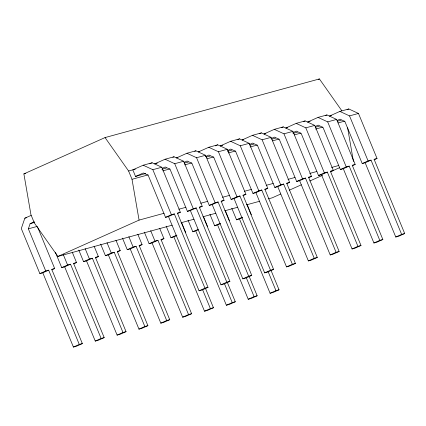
<?xml version="1.0" encoding="UTF-8"?>
<svg xmlns="http://www.w3.org/2000/svg" width="426" height="426" viewBox="0 0 426 426"><rect width="100%" height="100%" fill="white"/><g stroke="black" fill="none" stroke-linecap="round" stroke-linejoin="round"><path stroke-width="0.64" d="M31.167 215.359L24.836 218.192L21.3 228.57L39.863 273.609L42.802 272.805L48.676 270.175L79.284 344.432L82.346 343.59L51.738 269.339L54.682 268.534L37.563 227.005M48.676 270.175L45.736 270.979L28.366 228.837L30.134 223.65L34.33 221.77M172.152 225.189L57.909 256.436L34.357 223L30.944 214.72L23.888 173.899L105.052 137.571L319.415 78.943L341.828 110.76M318.211 79.481L319.415 78.943M105.052 137.571L128.604 171.007L132.827 169.852L143.184 165.213L152.13 162.769L161.789 167.242L180.352 212.276L177.418 213.591M149.83 163.797L152.13 162.769M199.299 207.606L202.233 206.29L183.67 161.257L174.01 156.784L165.064 159.233L154.707 163.866L157.263 163.169M172.86 157.3L174.01 156.784M221.147 201.631L224.081 200.316L205.518 155.282L195.864 150.809L186.913 153.254L176.556 157.892L177.834 157.54M132.827 169.852L135.548 176.46L143.333 172.977L148.163 175.214L165.533 217.351L168.478 216.546L174.351 213.921L204.954 288.173L208.016 287.337L177.413 213.08L180.352 212.276M194.709 151.326L195.864 150.809M145.692 173.478L135.548 176.46M242.996 195.656L245.935 194.341L227.372 149.302L217.713 144.829L208.767 147.279L198.404 151.917L199.682 151.565M162.221 168.334L165.213 166.992L170.043 169.228L187.413 211.371L190.358 210.561L196.226 207.936L226.834 282.193L229.896 281.352L199.293 207.1L202.233 206.29M215.412 145.862L217.713 144.829M264.85 189.676L267.784 188.367L249.221 143.328L239.561 138.855L230.615 141.304L220.258 145.937L222.814 145.239M184.069 162.354L187.067 161.017L191.897 163.254L209.262 205.391L212.207 204.586L218.08 201.961L248.683 276.213L251.745 275.377L221.142 201.12L224.081 200.316M237.836 139.627L239.561 138.855M286.698 183.702L289.632 182.387L271.074 137.353L261.415 132.88L252.469 135.324L242.106 139.962L243.384 139.616M205.321 156.646L208.916 155.037L213.745 157.274L231.116 199.416L234.055 198.612L239.929 195.981L270.537 270.238L273.598 269.402L242.99 195.145L245.935 194.341M259.684 133.652L261.415 132.88M308.546 177.727L311.486 176.412L292.923 131.373L283.263 126.905L274.317 129.35L263.955 133.988L265.872 133.46M227.772 150.405L230.764 149.063L235.594 151.299L252.964 193.441L255.909 192.637L261.777 190.007L292.385 264.264L295.447 263.422L264.844 189.171L267.784 188.367M281.538 127.678L283.263 126.905M330.4 171.747L333.334 170.437L314.771 125.398L305.112 120.925L296.166 123.375L285.809 128.013L287.726 127.486M249.62 144.43L252.618 143.088L257.448 145.325L274.818 187.461L277.757 186.657L283.631 184.032L314.234 258.284L317.301 257.448L286.693 183.191L289.632 182.387M303.387 121.698L305.112 120.925M352.249 165.773L355.188 164.457L336.625 119.424L326.966 114.951L318.02 117.4L307.657 122.033L310.213 121.335M270.872 138.722L274.466 137.113L279.296 139.345L296.666 181.487L299.606 180.683L305.479 178.052L336.087 252.309L339.149 251.473L308.541 177.216L311.486 176.412M325.235 115.723L326.966 114.951M374.097 159.798L377.037 158.483L358.474 113.449L348.814 108.976L339.868 111.42L329.506 116.058L331.428 115.537M292.726 132.742L296.32 131.133L301.145 133.37L318.515 175.512L321.46 174.708L327.333 172.077L357.936 246.334L360.998 245.493L330.395 171.241L333.334 170.437M347.089 109.748L348.814 108.976M315.171 126.501L318.169 125.159L322.999 127.395L340.369 169.532L343.308 168.728L349.182 166.103L379.79 240.355L382.852 239.518L352.243 165.261L355.188 164.457M337.025 120.521L340.017 119.184L344.847 121.421L362.217 163.557L365.157 162.753L371.03 160.123L401.638 234.38L404.7 233.544L374.092 159.287L377.037 158.483M57.909 256.436L139.068 220.109L164.101 213.261M39.863 273.609L45.736 270.979M165.533 217.351L171.406 214.725L174.351 213.921M51.743 269.844L54.682 268.534M55.444 252.416L61.711 267.629L67.585 265.004L70.53 264.2L101.132 338.452L104.194 337.616L73.591 263.359L76.531 262.554L72.255 252.171M187.413 211.371L193.287 208.74L196.226 207.936M61.711 267.629L64.656 266.825L70.53 264.2M73.597 263.87L76.531 262.554M78.799 250.094L83.565 261.655L89.433 259.024L92.378 258.22L122.986 332.477L126.048 331.641L95.44 257.384L98.385 256.58L94.103 246.196M209.262 205.391L215.135 202.765L218.08 201.961M83.565 261.655L86.505 260.85L92.378 258.22M95.445 257.895L98.385 256.58M100.648 244.114L105.414 255.68L111.287 253.049L114.227 252.245L144.835 326.502L147.897 325.661L117.288 251.409L120.233 250.605L115.952 240.221M231.116 199.416L236.989 196.785L239.929 195.981M105.414 255.68L108.353 254.876L114.227 252.245M117.299 251.915L120.233 250.605M122.496 238.139L127.262 249.7L133.136 247.075L136.08 246.271L166.683 320.522L169.745 319.686L139.142 245.429L142.082 244.625L137.806 234.247M252.964 193.441L258.838 190.811L261.777 190.007M127.262 249.7L130.207 248.896L136.08 246.271M139.148 245.94L142.082 244.625M144.35 232.165L149.116 243.725L154.989 241.1L157.929 240.291L188.537 314.548L191.599 313.712L160.991 239.455L163.935 238.651L159.654 228.267M274.818 187.461L280.686 184.836L283.631 184.032M149.116 243.725L152.055 242.921L157.929 240.291M160.996 239.966L163.935 238.651M166.199 226.185L170.964 237.751L176.838 235.12M296.666 181.487L302.54 178.856L305.479 178.052M170.964 237.751L176.843 235.631M188.047 220.21L192.813 231.776L198.101 229.406M318.515 175.512L324.388 172.881L327.333 172.077M192.813 231.776L198.106 229.918M280.75 194.011L272.273 197.802L268.423 198.857M289.233 190.214L301.347 184.793M309.824 180.997L322.546 175.304M330.416 171.779L339.501 167.711M209.901 214.235L214.667 225.796L219.949 223.432M340.369 169.532L346.237 166.907L349.182 166.103M214.667 225.796L220.546 223.677M231.781 208.25L236.547 219.816L242.415 217.185M362.217 163.557L368.091 160.932L371.03 160.123M236.547 219.816L242.426 217.697M42.802 272.805L73.41 347.057L79.284 344.432M168.478 216.546L199.08 290.804L204.954 288.173M82.346 343.59L76.472 346.221L73.41 347.057M208.016 287.337L202.142 289.968L199.08 290.804M64.656 266.825L95.259 341.082L101.132 338.452M190.358 210.561L220.961 284.818L226.834 282.193M104.194 337.616L98.321 340.246L95.259 341.082M229.896 281.352L224.023 283.982L220.961 284.818M86.505 260.85L117.113 335.108L122.986 332.477M212.207 204.586L242.815 278.844L248.683 276.213M126.048 331.641L120.175 334.266L117.113 335.108M251.745 275.377L245.877 278.008L242.815 278.844M108.353 254.876L138.961 329.128L144.835 326.502M234.055 198.612L264.663 272.869L270.537 270.238M147.897 325.661L142.023 328.292L138.961 329.128M273.598 269.402L267.725 272.028L264.663 272.869M130.207 248.896L160.81 323.153L166.683 320.522M255.909 192.637L286.512 266.889L292.385 264.264M169.745 319.686L163.877 322.317L160.81 323.153M295.447 263.422L289.573 266.053L286.512 266.889M152.055 242.921L182.663 317.178L188.537 314.548M277.757 186.657L308.365 260.914L314.234 258.284M191.599 313.712L185.725 316.337L182.663 317.178M317.301 257.448L311.427 260.078L308.365 260.914M173.909 236.947L204.512 311.204L210.385 308.573L213.447 307.737L205.353 288.098M299.606 180.683L330.214 254.94L336.087 252.309M213.447 307.737L207.574 310.362L204.512 311.204M339.149 251.473L333.276 254.098L330.214 254.94M195.758 230.967L226.366 305.224L232.234 302.598L235.296 301.757L227.202 282.118M321.46 174.708L352.062 248.96L357.936 246.334M235.296 301.757L229.428 304.388L226.366 305.224M360.998 245.493L355.124 248.124L352.062 248.96M217.606 224.992L248.214 299.249L254.088 296.618L257.15 295.782L249.056 276.144M343.308 168.728L373.916 242.985L379.79 240.355M257.15 295.782L251.276 298.413L248.214 299.249M382.852 239.518L376.978 242.149L373.916 242.985M239.487 219.007L270.095 293.264L275.968 290.633L279.03 289.797L270.936 270.159M365.157 162.753L395.765 237.01L401.638 234.38M279.03 289.797L273.157 292.428L270.095 293.264M404.7 233.544L398.827 236.169L395.765 237.01M23.888 173.899L25.816 173.371M133.466 169.676L135.383 169.154M143.184 165.213L152.843 169.686L161.789 167.242M165.064 159.233L174.724 163.701L183.67 161.257M186.913 153.254L196.572 157.726L205.518 155.282M208.767 147.279L218.426 151.752L227.372 149.302M230.615 141.304L240.275 145.777L249.221 143.328M252.469 135.324L262.123 139.797L271.074 137.353M274.317 129.35L283.977 133.823L292.923 131.373M296.166 123.375L305.825 127.848L314.771 125.398M318.02 117.4L327.679 121.868L336.625 119.424M339.868 111.42L349.528 115.893L358.474 113.449M161.901 169.255L166.374 168.03M184.394 163.105L188.228 162.056M206.243 157.125L210.077 156.076M227.452 151.326L231.925 150.101M249.945 145.175L253.779 144.126M271.793 139.195L275.627 138.146M293.003 133.397L297.476 132.172M315.496 127.246L319.33 126.197M337.344 121.272L341.178 120.223M128.604 171.007L132.012 179.287L148.062 174.9M162.823 170.863L169.883 168.93M184.644 164.894L191.7 162.961M207.105 158.749L213.522 156.992M228.288 152.955L235.344 151.028M250.105 146.986L257.166 145.058M272.571 140.846L278.987 139.089M294.393 134.877L300.809 133.12M315.57 129.083L322.631 127.15M338.036 122.938L344.453 121.186M24.836 218.192L26.753 217.67M30.134 223.65L34.607 222.425M28.366 228.837L37.312 226.392M178.861 209.225L185.922 207.292M200.683 203.255L207.744 201.322M222.505 197.286L229.566 195.358M244.327 191.317L251.388 189.389M266.149 185.353L273.21 183.42M287.971 179.383L295.026 177.45M309.793 173.414L316.848 171.481M331.614 167.445L338.67 165.512M181.135 222.729L193.974 219.22M202.957 216.765L215.796 213.25M224.779 210.795L237.612 207.281M246.601 204.826L259.434 201.317M349.528 115.893L368.091 160.932M327.679 121.868L346.237 166.907M305.825 127.848L324.388 172.881M283.977 133.823L302.54 178.856M262.123 139.797L280.686 184.836M240.275 145.777L258.838 190.811M247.085 204.358L251.367 214.736M268.124 271.612L275.968 290.633M218.426 151.752L236.989 196.785M225.205 210.337L229.486 220.721M246.244 277.598L254.088 296.618M196.572 157.726L215.135 202.765M203.356 216.317L207.632 226.696M224.395 283.572L232.234 302.598M174.724 163.701L193.287 208.74M181.503 222.292L185.784 232.676M202.542 289.547L210.385 308.573M152.843 169.686L171.406 214.725M150.708 230.716L154.989 241.1M128.86 236.691L133.136 247.075M107.006 242.666L111.287 253.049M85.157 248.646L89.433 259.024M63.304 254.62L67.585 265.004M347.611 127.784L353.431 161.475M132.012 179.287L139.068 220.109"/></g></svg>
